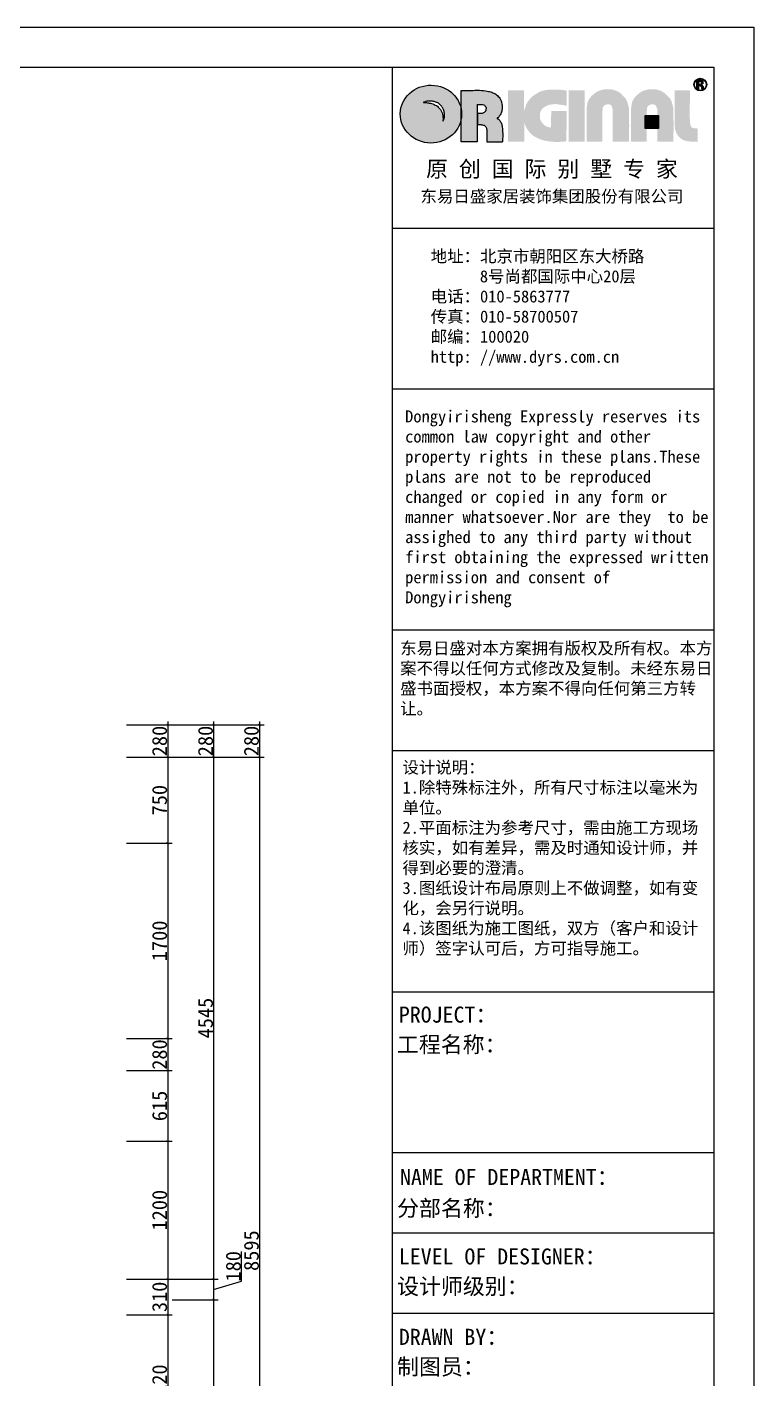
# Model space of a CAD drawing. Extents: x 13886 to 74789, y -750269 to -704302.
# Drawn here: x 68454 to 74789, y -716073 to -704302 of the extents above; entities that cross this region are included whole.
import ezdxf

# ---------------------------------------------------------------- set-up
doc = ezdxf.new("R2010")
doc.units = 0
doc.header["$LTSCALE"] = 10
doc.layers.get('0').update_dxf_attribs({"linetype": 'CONTINUOUS'})
doc.layers.get('DEFPOINTS').update_dxf_attribs({"linetype": 'CONTINUOUS'})
doc.layers.add('__A', color=14, linetype='CONTINUOUS')
doc.styles.add('_', font='SimSun.ttf')
doc.styles.get("Standard").update_dxf_attribs({"font": 'NSimSun.ttf'})
doc.dimstyles.get("Standard").update_dxf_attribs({"dimtxt": 0.18, "dimasz": 0.18, "dimexe": 0.18, "dimexo": 0.0625, "dimgap": 0.09, "dimtad": 0, "dimtih": 1, "dimtoh": 1, "dimdec": 4, "dimzin": 0, "dimtxsty": 'STANDARD', "dimcen": 0.09, "dimazin": 3, "dimtfac": 1, "dimtdec": 4, "dimtofl": 0, "dimtmove": 0, "dimatfit": 3, "dimtolj": 1, "dimtzin": 0})

# ---------------------------------------------------------------- blocks, each defined once
blk = doc.blocks.new('6566')
at = {"linetype": 'CONTINUOUS'}
h = blk.add_hatch(color=256, dxfattribs=at)
edge = h.paths.add_edge_path()
edge.add_ellipse((310104.1344436087, -832207.6229445164), major_axis=(193.1644201682664, -2.005399134911225), ratio=0.9426674449450536, start_angle=10.8523748631821, end_angle=350.2090149110223)
edge.add_line((310293.8009120434, -832242.3846626886), (310293.8009120434, -832173.2998099639))
edge = h.paths.add_edge_path(flags=16)
edge.add_spline(control_points=[(310057.1996970769, -832134.6966609851), (310055.0552563996, -832134.3905554144), (310070.1362028669, -832128.7078153995), (310075.7765167827, -832126.1921694874), (310094.9809033199, -832124.7950832616), (310113.5251797479, -832125.622386521), (310133.5970553587, -832131.0699320791), (310150.6750813403, -832138.645983803), (310164.2037405124, -832150.6343926932), (310177.2761610558, -832164.8036856247), (310186.714183134, -832185.1933964797), (310189.2507701777, -832210.561160766), (310191.3978520709, -832227.1872212774), (310178.5457698825, -832256.4222093443), (310180.4509369209, -832239.8274352966), (310180.0508390163, -832227.7778780209), (310178.2489162874, -832209.747779482), (310171.4962907068, -832191.3580623374), (310162.8600603361, -832175.6716761515), (310150.8423347695, -832163.609222484), (310138.3393543982, -832153.7000257581), (310123.67783453, -832146.8525906324), (310108.8816870754, -832140.3758297414), (310090.8774405172, -832137.6982752123), (310073.9781164062, -832134.6464027795), (310061.9464955611, -832134.6824423881), (310057.1996970769, -832134.6966609851)], knot_values=[0, 0, 0, 0, 6.498533522469724, 22.41305264111865, 36.37811537820796, 58.02286065459881, 80.06774696260655, 97.8089049881999, 113.5729020439906, 133.9228666549229, 155.1034103838782, 180.5874702198571, 204.9097114854003, 222.3758876192297, 229.7773259928375, 241.0185069661978, 263.4017042624428, 281.2729115789839, 300.1003343443153, 316.427757665593, 332.0555359805244, 347.6769294055269, 364.8287205228698, 380.2148372166684, 402.0287438140059, 416.2427100089023, 416.2427100089023, 416.2427100089023, 416.2427100089023], degree=3, periodic=0)
edge = h.paths.add_edge_path()
edge.add_spline(control_points=[(310395.8840530513, -832146.4672490291), (310403.5385199384, -832146.4201831473), (310417.2197946456, -832146.336059554), (310434.6251593443, -832147.2352270111), (310444.1136670789, -832154.2991657567), (310450.4942846205, -832162.2895056809), (310451.4126461465, -832169.476107222), (310452.0009061494, -832174.0784368659)], knot_values=[0, 0, 0, 0, 0.9477364082340964, 1.693944508744243, 2.042086998499089, 2.367764471416943, 2.91598446014068, 2.91598446014068, 2.91598446014068, 2.915984460141027], degree=3, periodic=0)
edge.add_spline(control_points=[(310452.0009061494, -832174.0784368659), (310451.4126461465, -832178.6807665095), (310450.4942846205, -832185.8673680511), (310444.1136670789, -832193.8577079754), (310434.6251593443, -832200.921646721), (310417.2197946456, -832201.8208141781), (310403.5385199384, -832201.7366905846), (310397.854816539, -832201.7015774465)], knot_values=[0, 0, 0, 3.384e-13, 0.5482199887244219, 0.8738974616422748, 1.222039951397122, 1.968248051907269, 2.915984460141365, 2.915984460141365, 2.915984460141365, 2.915984460141365], degree=3, periodic=0)
edge.add_line((310397.854816539, -832201.7015774465), (310397.854816539, -832273.8906367808))
edge.add_spline(control_points=[(310397.854816539, -832273.8906367808), (310401.9599981726, -832273.8422899487), (310410.793285534, -832273.7720027014), (310423.9133851035, -832274.1239702431), (310433.4301108489, -832275.2523563581), (310441.3185874522, -832278.7648388341), (310446.7577127769, -832282.367322008), (310450.7756184111, -832288.3078988892), (310453.9839922545, -832296.2977639084), (310455.8749096368, -832312.5839577335), (310458.2426450241, -832335.3886245211), (310455.0914525523, -832360.5015177522), (310455.1383662395, -832375.7314151743), (310455.1594503054, -832381.4462118994)], knot_values=[0, 0, 0, 0, 0.7440962870168732, 1.08177677652606, 1.611530534712774, 1.900935026062819, 2.134684334857416, 2.399845584832382, 2.764307608092436, 3.180600373713969, 4.399793315721049, 5.565575962933947, 6.265733959397017, 6.265733959397017, 6.265733959397017, 6.265733959397017], degree=3, periodic=0)
edge.add_line((310455.1594503054, -832381.4462118994), (310555.7748947493, -832381.4462118994))
edge.add_spline(control_points=[(310555.7748947493, -832381.4462118994), (310555.7690952918, -832381.1765951638), (310555.3269604543, -832359.6854765894), (310557.487093549, -832326.2945940224), (310553.5904881011, -832288.2154988435), (310548.8546864686, -832267.7183949187), (310543.9563450823, -832256.3426888761), (310538.3151547648, -832248.689007388), (310533.0623628419, -832242.4285584566), (310528.1789144666, -832237.833099948), (310521.6620455319, -832237.0481401177), (310521.5477870321, -832232.2811059414), (310527.6796143031, -832231.4811195761), (310533.2700473462, -832220.7869143317), (310545.039563005, -832207.172920033), (310551.5213301827, -832185.6855636047), (310552.9623495202, -832167.3359133796), (310552.6136458934, -832150.80324018), (310549.9847099729, -832133.7444394093), (310542.9296836565, -832116.4530823913), (310533.3320462306, -832101.7302847769), (310523.1623668027, -832091.2575145746), (310508.9960497384, -832078.9597105501), (310487.1460686736, -832069.3427940176), (310452.8024431241, -832060.7335341396), (310413.1709499236, -832057.0293002331), (310370.8879544867, -832058.3199008654), (310344.7373519927, -832058.0667937672), (310332.1417179974, -832058.0667937672)], knot_values=[0, 0, 0, 0, 0.0330503941793765, 2.634415297078898, 4.089181268110642, 4.704639296422712, 5.207643629914238, 5.592426580918658, 5.866683095544737, 6.205187408353338, 6.425032707569883, 6.513035599267666, 6.682783419780347, 7.031885445032643, 7.920281774858514, 8.902989102427671, 9.698564813718647, 10.1776069212673, 10.92682025991845, 11.80007323982228, 12.44395554062158, 13.068793735453, 13.58351710691456, 14.73448498055007, 15.94248274053468, 17.92222300476729, 19.58292327563927, 21.12650587305964, 21.12650587305964, 21.12650587305964, 21.12650587305964], degree=3, periodic=0)
edge.add_line((310332.1417180284, -832058.0667937674), (310293.8009120434, -832058.0667937672))
edge.add_line((310293.8009120434, -832058.0667937672), (310293.8009120434, -832173.2998099634))
edge.add_ellipse((310104.1344436087, -832207.6229445164), major_axis=(193.1644201682664, -2.005399134911225), ratio=0.9426674449450536, start_angle=350.20901491102234, end_angle=370.8523748631821, ccw=False)
edge.add_line((310293.8009120434, -832242.3846626886), (310293.8009120434, -832381.4462118994))
edge.add_line((310293.8009120434, -832381.4462118994), (310395.8840530513, -832381.4462118995))
edge.add_line((310395.8840530513, -832381.4462118995), (310395.8840530513, -832146.4672490291))
for p, q in [((310395.8840530513, -832201.6896247033), (310395.8840530513, -832273.8906367808)), ((310397.854816539, -832201.6896247033), (310397.854816539, -832273.8906367808)), ((310455.1594503054, -832381.4462118994), (310555.7748947493, -832381.4462118994))]:
    blk.add_line(p, q, dxfattribs=at)
at = {"linetype": 'CONTINUOUS', "flags": 128}
blk.add_lwpolyline([(310395.8840530513, -832146.4672490291), (310395.8840530513, -832381.4462118994), (310293.8009120434, -832381.4462118994), (310293.8009120434, -832058.0667937672), (310332.1417179974, -832058.0667937672)], dxfattribs=at)
at = {"linetype": 'CONTINUOUS'}
blk.add_ellipse((310104.1344436087, -832207.6229445164), major_axis=(193.1644201682664, -2.005399134911224), ratio=0.9426674449450532, dxfattribs=at)
for points, knots in [([(310057.1996970769, -832134.6966609851), (310055.0552563998, -832134.3905554144), (310070.1362028671, -832128.7078154), (310075.7765167828, -832126.1921694878), (310094.9809033199, -832124.7950832611), (310113.5251797477, -832125.6223865214), (310133.5970553588, -832131.0699320788), (310150.6750813403, -832138.6459838024), (310164.2037405125, -832150.6343926936), (310177.2761610556, -832164.8036856242), (310186.714183134, -832185.1933964799), (310189.2507701783, -832210.5611607659), (310191.3978520707, -832227.1872212772), (310178.5457698826, -832256.4222093439), (310180.4509369209, -832239.8274352966), (310180.0508390162, -832227.7778780209), (310178.2489162873, -832209.7477794818), (310171.4962907068, -832191.3580623379), (310162.8600603359, -832175.6716761511), (310150.8423347698, -832163.6092224842), (310138.3393543981, -832153.7000257579), (310123.6778345301, -832146.8525906324), (310108.8816870754, -832140.375829741), (310090.8774405171, -832137.6982752122), (310073.9781164063, -832134.6464027789), (310061.9464955611, -832134.6824423883), (310057.1996970769, -832134.6966609851)], [0, 0, 0, 0, 6.49853352241143, 22.41305264091312, 36.37811537795429, 58.02286065435152, 80.06774696238278, 97.80890498782075, 113.5729020437601, 133.9228666547804, 155.1034103835242, 180.5874702196749, 204.9097114853597, 222.3758876189543, 229.7773259924435, 241.0185069658038, 263.4017042621642, 281.2729115783565, 300.1003343438178, 316.4277576650596, 332.0555359799667, 347.6769294051258, 364.8287205225109, 380.2148372162301, 402.0287438135676, 416.2427100083477, 416.2427100083477, 416.2427100083477, 416.2427100083477]), ([(310332.1417179974, -832058.0667937672), (310344.7373519927, -832058.0667937672), (310370.8879544867, -832058.3199008654), (310413.1709499236, -832057.0293002331), (310452.8024431241, -832060.7335341396), (310487.1460686736, -832069.3427940176), (310508.9960497384, -832078.9597105501), (310523.1623668027, -832091.2575145746), (310533.3320462306, -832101.7302847769), (310542.9296836565, -832116.4530823913), (310549.9847099729, -832133.7444394093), (310552.6136458934, -832150.80324018), (310552.9623495202, -832167.3359133796), (310551.5213301827, -832185.6855636047), (310545.039563005, -832207.172920033), (310533.2700473462, -832220.7869143317), (310527.6796143031, -832231.4811195761), (310521.5477870321, -832232.2811059414), (310521.6620455319, -832237.0481401177), (310528.1789144666, -832237.833099948), (310533.0623628419, -832242.4285584566), (310538.3151547648, -832248.689007388), (310543.9563450823, -832256.3426888761), (310548.8546864686, -832267.7183949187), (310553.5904881011, -832288.2154988435), (310557.487093549, -832326.2945940224), (310555.3269604543, -832359.6854765894), (310555.7690952918, -832381.1765951638), (310555.7748947493, -832381.4462118994)], [0, 0, 0, 0, 1.543582597420368, 3.204282868292341, 5.184023132524949, 6.392020892509568, 7.542988766145068, 8.057712137606638, 8.682550332438053, 9.326432633237351, 10.19968561314118, 10.94889895179233, 11.42794105934098, 12.22351677063196, 13.20622409820112, 14.09462042802699, 14.44372245327928, 14.61347027379197, 14.70147316548975, 14.9213184647063, 15.2598227775149, 15.53407929214097, 15.91886224314539, 16.42186657663692, 17.03732460494899, 18.49209057598073, 21.09345547888026, 21.12650587305964, 21.12650587305964, 21.12650587305964, 21.12650587305964]), ([(310395.8840530513, -832146.4672490291), (310403.5385199384, -832146.4201831473), (310417.2197946456, -832146.336059554), (310434.6251593443, -832147.2352270111), (310444.1136670789, -832154.2991657567), (310450.4942846205, -832162.2895056809), (310451.4126461465, -832169.476107222), (310452.0009061494, -832174.0784368659)], [0, 0, 0, 0, 0.9477364082340964, 1.693944508744243, 2.042086998499089, 2.367764471416943, 2.91598446014068, 2.91598446014068, 2.91598446014068, 2.915984460141027]), ([(310397.854816539, -832201.7015774465), (310403.5385199384, -832201.7366905846), (310417.2197946456, -832201.8208141781), (310434.6251593443, -832200.921646721), (310444.1136670789, -832193.8577079754), (310450.4942846205, -832185.8673680511), (310451.4126461465, -832178.6807665095), (310452.0009061494, -832174.0784368659)], [0, 0, 0, 0, 0.9477364082340964, 1.693944508744243, 2.042086998499089, 2.367764471416943, 2.915984460141027, 2.915984460141365, 2.915984460141365, 2.915984460141365]), ([(310397.854816539, -832273.8906367808), (310401.9599981726, -832273.8422899487), (310410.793285534, -832273.7720027014), (310423.9133851035, -832274.1239702431), (310433.4301108489, -832275.2523563581), (310441.3185874522, -832278.7648388341), (310446.7577127769, -832282.367322008), (310450.7756184111, -832288.3078988892), (310453.9839922545, -832296.2977639084), (310455.8749096368, -832312.5839577335), (310458.2426450241, -832335.3886245211), (310455.0914525523, -832360.5015177522), (310455.1383662395, -832375.7314151743), (310455.1594503054, -832381.4462118994)], [0, 0, 0, 0, 0.7440962870168732, 1.08177677652606, 1.611530534712774, 1.900935026062819, 2.134684334857416, 2.399845584832382, 2.764307608092436, 3.180600373713969, 4.399793315721049, 5.565575962933947, 6.265733959397017, 6.265733959397017, 6.265733959397017, 6.265733959397017])]:
    blk.add_open_spline(points, degree=3, knots=knots, dxfattribs=at)
blk = doc.blocks.new('HTHJGJ')
at = {"layer": '__A', "ltscale": 150}
h = blk.add_hatch(color=256, dxfattribs=at)
edge = h.paths.add_edge_path()
edge.add_ellipse((42818.48496335663, -729980.2017174027), major_axis=(39.32268250881485, 39.32268250881485), ratio=0.9999999999552835, start_angle=0, end_angle=360)
edge = h.paths.add_edge_path(flags=16)
edge.add_ellipse((42818.48496335663, -729980.2017174027), major_axis=(36.66582874286488, 36.66582874286487), ratio=0.999999999908098, start_angle=0, end_angle=360)
h = blk.add_hatch(color=256, dxfattribs=at)
edge = h.paths.add_edge_path()
edge.add_line((42789.06086575856, -729938.6680987926), (42789.06086575856, -730022.898186483))
edge.add_ellipse((42818.48496335663, -729980.2017174027), major_axis=(36.66582750654194, 36.66582750654194), ratio=0.9999991849439898, start_angle=190.427489219732, end_angle=191.8345311729135)
edge.add_line((42790.11815148556, -730023.6078226956), (42803.73989642237, -730023.6078226956))
edge.add_line((42803.73989638651, -730023.6078226956), (42803.73989638651, -729988.6656759848))
edge.add_spline(control_points=[(42803.73989638651, -729988.6656759847), (42807.69180014647, -729988.2084176484), (42813.84709578671, -729987.49621398), (42821.4511121806, -729990.9378276878), (42824.73134267249, -729994.7721320798), (42829.27649867546, -729999.5060874224), (42829.13361647737, -730010.1889027227), (42831.49619680561, -730018.6196810361), (42832.93613496388, -730023.6078226956)], knot_values=[0, 0, 0, 0, 0.3524978959244436, 0.5490338192627884, 0.7223983391591801, 0.8072335617665395, 1.132539375775176, 1.608128260945038, 1.608128260945038, 1.608128260945038, 1.608128260945038], degree=3, periodic=0)
edge.add_line((42832.93613496388, -730023.6078226956), (42846.85177528963, -730023.6078226956))
edge.add_ellipse((42818.48496335663, -729980.2017174027), major_axis=(36.6658559628763, 36.6658559628763), ratio=0.9999992867919657, start_angle=258.1654688391465, end_angle=259.1588342364304)
edge.add_spline(control_points=[(42847.60002744163, -730023.1095143184), (42846.49825590767, -730017.9386840444), (42845.19172486581, -730010.2687514423), (42842.84573760453, -730000.8532250169), (42842.65885949146, -729996.2041834908), (42841.33692490973, -729993.3784487826), (42838.8494116055, -729991.9903689196), (42835.69894924772, -729988.7914099563), (42829.90624821151, -729986.0895212907), (42827.25835099735, -729984.1826532817), (42824.09836536564, -729982.6016191075), (42831.51534157957, -729979.807070598), (42837.0879511527, -729978.2619077377), (42840.17614695395, -729970.982434433), (42842.29502308241, -729967.9398410972), (42841.48857867636, -729963.6718375309), (42842.22162869584, -729960.0699025969), (42840.77437224949, -729956.4555410835), (42839.8479841646, -729953.5039388256), (42838.82832011546, -729950.037884835), (42837.33231094491, -729947.6623039878), (42836.65970495261, -729944.919388091), (42833.84343701566, -729943.7867378182), (42830.90598860393, -729942.9232272711), (42827.24455261148, -729941.5857092402), (42823.00999271881, -729940.623736238), (42819.34298071136, -729939.686305968), (42816.55812972748, -729938.9722319822), (42815.57174575153, -729938.7472092472), (42815.22496601858, -729938.6680987926)], knot_values=[0, 0, 0, 5.06049e-11, 11.46711819113372, 16.82731965147177, 21.12664449655747, 21.26756220719054, 23.57381637531871, 26.8643282587202, 31.24037475399624, 36.3477384423615, 36.56301147933515, 36.77216906929846, 48.91346222512499, 51.04615323260865, 53.54730912357335, 56.64085860424768, 59.96629405043499, 61.26377021979732, 64.96266604185121, 66.74599452454984, 69.01715739194236, 71.14820907873982, 72.27390672639271, 75.29720797623649, 77.93006730078388, 80.67522644228636, 84.71637593129151, 86.13933416473394, 86.91083133463171, 86.91083133463171, 86.91083133463171, 86.91083133463171], degree=3, periodic=0)
edge.add_line((42815.22496601858, -729938.6680987926), (42789.06086575065, -729938.6680987926))
edge = h.paths.add_edge_path(flags=16)
edge.add_spline(control_points=[(42803.84942617978, -729951.6419561022), (42806.48340696061, -729951.6088417751), (42811.82989609253, -729951.541625781), (42818.7987834505, -729951.9892917724), (42824.87137123862, -729953.9992440249), (42828.56891971745, -729959.6188107281), (42828.09013238467, -729966.4453970939), (42827.84689149272, -729974.27183423), (42822.72064286482, -729978.0148485488), (42818.96060803451, -729980.5040347351), (42814.94794115389, -729980.4006032848), (42809.8623554107, -729980.5829965752), (42806.94409561076, -729980.9565016218), (42803.81426840985, -729980.51566457), (42803.80506244267, -729980.6536436323)], knot_values=[0, 0, 0, 0, 5.709649423486552, 11.58952219107301, 15.16621359228238, 19.11461142579523, 25.0402428670625, 29.85428019579936, 35.10652672435038, 37.87487074673106, 39.32111037599506, 43.72473020658943, 48.07340283064004, 48.37335774084439, 48.37335774084439, 48.37335774084439, 48.37335774084439], degree=3, periodic=0)
edge.add_line((42803.80506244267, -729980.6536436323), (42803.84942618862, -729951.6419561029))
h = blk.add_hatch(color=256, dxfattribs=at)
h.dxf.hatch_style = 2
h.paths.add_polyline_path([(41285.44651916541, -730477.2648589835), (41141.99951505672, -730477.2648589835), (41141.99951505672, -730029.3589083405), (41282.51902931986, -730029.3589083405)])
h = blk.add_hatch(color=256, dxfattribs=at)
h.dxf.hatch_style = 2
h.paths.add_polyline_path([(41300.08396854962, -730158.1684627739), (41311.79392811668, -730134.7485437745), (41326.43137747061, -730114.256114669), (41343.9963167907, -730093.7636855484), (41364.48874592746, -730076.1987463161), (41387.90866497077, -730061.561296953), (41411.32858398475, -730046.9238475823), (41437.67599293554, -730035.2138880807), (41466.95089173235, -730029.3589083405), (41487.44332086958, -730026.4314184691), (41510.86323994363, -730023.5039285813), (41563.55805778468, -730023.5039285813), (41616.25287562573, -730026.4314184691), (41654.31024408259, -730032.2863981948), (41654.31024408259, -730164.0234425254), (41601.61542621173, -730155.2409729044), (41578.19550716748, -730152.313483024), (41554.77558815491, -730149.3859931455), (41531.35566911066, -730152.313483024), (41507.93575003661, -730155.2409729044), (41487.44332086958, -730161.0959526375), (41469.87838160956, -730169.8784222658), (41455.24093222583, -730178.6608918551), (41440.60348281229, -730190.3708513788), (41434.7485030588, -730202.0808108784), (41425.96603339876, -730216.7182602342), (41423.03854355088, -730228.4282197262), (41420.11105364479, -730243.0656691043), (41420.11105364479, -730254.7756285723), (41420.11105364479, -730269.4130779429), (41423.03854355088, -730281.1230374518), (41428.89352330576, -730295.7604868058), (41434.7485030588, -730307.4704463222), (41443.53097271884, -730316.2529159263), (41452.31344231975, -730327.9628754181), (41464.0234018556, -730336.7453450394), (41475.73336136259, -730342.600324789), (41487.44332086958, -730348.4553045391), (41502.08077028358, -730351.3827944194), (41516.71821969665, -730351.3827944194), (41519.64570957387, -730210.8632804846), (41654.31024408259, -730210.8632804846), (41651.38275417651, -730474.3373690954), (41622.10785534989, -730477.2648589835), (41566.4855476605, -730480.1923488284), (41522.57319942082, -730477.2648589835), (41478.66085126961, -730471.4098792244), (41440.60348281229, -730462.6274095866), (41408.4010941676, -730450.9174500945), (41379.12619534053, -730436.2800007404), (41352.77878642047, -730418.7150614989), (41332.28635728371, -730398.2226323857), (41314.72141796268, -730374.8027133868), (41297.15647870267, -730345.5278146527), (41285.44651916541, -730310.3979361859), (41282.51902931986, -730292.8329969437), (41282.51902931986, -730257.7031184508), (41282.51902931986, -730237.2106893474), (41285.44651916541, -730210.8632804846), (41291.30149894871, -730187.4433615002)])
h = blk.add_hatch(color=256, dxfattribs=at)
h.dxf.hatch_style = 2
h.paths.add_polyline_path([(41671.87518334261, -730029.3589083405), (41809.46720766986, -730029.3589083405), (41809.46720766986, -730477.2648589835), (41671.87518334261, -730477.2648589835)])
h = blk.add_hatch(color=256, dxfattribs=at)
h.dxf.hatch_style = 2
h.paths.add_polyline_path([(42055.37635761464, -730477.2648589835), (42055.37635761464, -730234.283199476), (42055.37635761464, -730205.008300742), (42055.37635761464, -730190.3708513788), (42049.52137792076, -730178.6608918551), (42046.59388804354, -730166.9509323705), (42037.81141841377, -730158.1684627739), (42026.10145890679, -730152.313483024), (42008.53651958669, -730152.313483024), (41993.89907014242, -730155.2409729044), (41982.18911069456, -730161.0959526375), (41973.40664097585, -730169.8784222658), (41967.55166122237, -730181.5883817505), (41967.55166122237, -730196.2258311285), (41964.62417140568, -730210.8632804846), (41964.62417140568, -730248.9206488393), (41964.62417140568, -730477.2648589835), (41827.03214704956, -730477.2648589835), (41827.03214704956, -730263.5580982174), (41827.03214704956, -730213.7907703706), (41829.95963683549, -730169.8784222658), (41832.88712674391, -730152.313483024), (41835.81461661972, -730134.7485437745), (41844.59708633983, -730114.256114669), (41856.30704584543, -730096.6911754198), (41870.94449514069, -730079.1262361779), (41888.50943452084, -730064.4887868239), (41906.07437381067, -730049.8513374364), (41926.5668029777, -730038.1413779521), (41949.98672199168, -730029.3589083405), (41973.40664097585, -730023.5039285813), (41993.89907014242, -730020.5764387342), (42014.39149936951, -730020.5764387342), (42034.88392850675, -730020.5764387342), (42052.4488678273, -730023.5039285813), (42072.94129690446, -730029.3589083405), (42087.5787463776, -730035.2138880807), (42119.78113502228, -730052.7788273318), (42143.2010540954, -730076.1987463161), (42166.62097310985, -730099.6186652909), (42181.25842249358, -730128.8935640324), (42190.0408921825, -730158.1684627739), (42195.89587190759, -730184.5158716216), (42195.89587190759, -730225.5007298551), (42198.82336181367, -730333.8178551681), (42195.89587190759, -730477.2648589835)])
h = blk.add_hatch(color=256, dxfattribs=at)
h.dxf.hatch_style = 2
h.paths.add_polyline_path([(42442.60352602566, -730477.2648589835), (42442.60352602566, -730234.283199476), (42442.60352602566, -730205.008300742), (42442.60352602566, -730190.3708513788), (42436.7485463015, -730178.6608918551), (42433.82105633581, -730166.9509323705), (42425.03858679544, -730158.1684627739), (42413.32862728753, -730152.313483024), (42395.7636879665, -730152.313483024), (42381.1262385539, -730155.2409729044), (42369.41627898732, -730161.0959526375), (42360.6338094176, -730169.8784222658), (42354.77882966364, -730181.5883817505), (42354.77882966364, -730196.2258311285), (42351.85133969749, -730210.8632804846), (42351.85133969749, -730248.9206488393), (42351.85133969749, -730477.2648589835), (42214.25931537069, -730477.2648589835), (42214.25931537069, -730263.5580982174), (42214.25931537069, -730213.7907703706), (42217.18680518737, -730169.8784222658), (42220.11429509485, -730152.313483024), (42223.04178506054, -730134.7485437745), (42231.82425460044, -730114.256114669), (42243.53421413864, -730096.6911754198), (42258.17166352237, -730079.1262361779), (42275.73660284246, -730064.4887868239), (42293.30154207267, -730049.8513374364), (42313.79397135984, -730038.1413779521), (42337.21389037382, -730029.3589083405), (42360.6338094176, -730023.5039285813), (42381.1262385539, -730020.5764387342), (42401.61866766179, -730020.5764387342), (42422.11109682882, -730020.5764387342), (42439.67603608977, -730023.5039285813), (42460.16846534573, -730029.3589083405), (42474.80591475975, -730035.2138880807), (42507.00830340397, -730052.7788273318), (42530.42822244728, -730076.1987463161), (42553.8481414906, -730099.6186652909), (42568.4855908748, -730128.8935640324), (42577.26806053484, -730158.1684627739), (42583.1230402874, -730184.5158716216), (42583.1230402874, -730225.5007298551), (42586.05053019488, -730333.8178551681), (42583.1230402874, -730477.2648589835)])
h = blk.add_hatch(color=256, dxfattribs=at)
h.dxf.hatch_style = 2
h.paths.add_polyline_path([(42594.03449565044, -730029.3589083405), (42728.69903013075, -730029.3589083405), (42725.77154025447, -730260.630608322), (42728.69903013075, -730298.6879766844), (42731.62651994741, -730330.8903652969), (42737.48149982058, -730342.600324789), (42740.40898963773, -730351.3827944194), (42749.19145932665, -730357.2377741447), (42763.82890871179, -730360.1652640309), (42796.03129738581, -730363.0927538947), (42796.03129738581, -730477.2648589835), (42740.40898963773, -730477.2648589835), (42716.98907056228, -730474.3373690954), (42696.49664148653, -730471.4098792244), (42676.0042123195, -730465.5548994745), (42658.43927302968, -730456.7724298462), (42643.8018235556, -730445.0624703448), (42629.16437414253, -730430.4250209833), (42620.38190451136, -730418.7150614989), (42611.59943491139, -730404.0776121354), (42599.88947534574, -730371.875223523), (42596.96198555745, -730351.3827944194), (42594.03449565044, -730319.1804057899), (42594.03449565044, -730245.9931589587)])
blk.add_hatch(color=256, dxfattribs=at).paths.add_polyline_path([(42337.74380087772, -730250.4519949072), (42337.74380087772, -730363.6596346555), (42453.20346975245, -730363.6596346555), (42453.20346975245, -730250.4519949072)])
for p, q in [((13886.30487215484, -729479.0755798928), (43286.30487215484, -729479.0755798928)), ((43286.30487215484, -729479.0755798928), (43286.30487215484, -750269.075579902)), ((15636.30487215484, -729829.075579902), (42936.30487215484, -729829.075579902)), ((40136.30487215483, -749919.075579893), (40136.30487215483, -729829.075579902)), ((42936.30487215484, -729829.075579902), (42936.30487215484, -749919.075579893)), ((42789.06086575856, -729938.6680987926), (42815.22496601858, -729938.6680987926)), ((42789.06086575856, -730023.6078226956), (42789.06086575856, -729938.6680987926)), ((42803.73989638651, -730023.6078226956), (42789.06086575856, -730023.6078226956)), ((42803.73989638651, -729988.6656759847), (42803.73989638651, -730023.6078226956)), ((42803.84942617978, -729951.6419561022), (42803.80506244267, -729980.6536436323)), ((42832.93613496388, -730023.6078226956), (42847.70921972358, -730023.6078226956)), ((42337.74380087772, -730363.6596346555), (42337.74380087772, -730250.4519949072)), ((42337.74380087772, -730250.4519949072), (42453.20346975245, -730250.4519949072)), ((42453.20346975245, -730250.4519949072), (42453.20346975245, -730363.6596346555)), ((42453.20346975245, -730363.6596346555), (42337.74380087772, -730363.6596346555)), ((40136.30487215483, -731229.075579902), (42936.30487215484, -731229.075579902)), ((40136.30487215483, -732629.075579893), (42936.30487215484, -732629.075579893)), ((40136.30487215483, -734729.0755799263), (42936.30487215484, -734729.0755799263)), ((40136.30487215483, -735779.075579902), (42936.30487215484, -735779.075579902)), ((40136.30487215483, -737879.075579902), (42936.30487215484, -737879.075579902)), ((40136.30487215483, -739279.0755798928), (42936.30487215484, -739279.0755798928)), ((40136.30487215483, -739979.075579893), (42936.30487215484, -739979.075579893)), ((40136.30487215483, -740679.075579902), (42936.30487215484, -740679.075579902))]:
    blk.add_line(p, q, dxfattribs=at)
for major_axis, ratio, start_param, end_param in [((39.32268250881485, 39.32268250881485), 0.9999999999552832, 5.497787143759779, 11.78097245093936), ((36.66582874286487, 36.66582874286485), 0.999999999908098, 5.497787143736186, 11.78097245091577)]:
    blk.add_ellipse((42818.48496335663, -729980.2017174027), major_axis=major_axis, ratio=ratio, start_param=start_param, end_param=end_param, dxfattribs=at)
for points, knots in [([(42815.22496601858, -729938.6680987926), (42815.57174575153, -729938.7472092714), (42816.55812972748, -729938.9722319822), (42819.34298062243, -729939.686305968), (42823.00999271881, -729940.623736238), (42827.24455261148, -729941.5857092737), (42830.90598860393, -729942.9232272711), (42833.84343701566, -729943.7867378182), (42836.65970495261, -729944.9193881005), (42837.33231088484, -729947.6623040215), (42838.82832005585, -729950.037884835), (42839.8479841646, -729953.5039388331), (42840.77437224949, -729956.4555410835), (42842.22162878478, -729960.0699025969), (42841.48857867636, -729963.6718375309), (42842.29502308241, -729967.9398411046), (42840.17614695395, -729970.982434433), (42837.0879511527, -729978.2619077377), (42831.51534157957, -729979.807070598), (42824.09836536564, -729982.6016191075), (42827.25835099735, -729984.1826532817), (42829.90624821151, -729986.089521324), (42835.69894918764, -729988.7914099805), (42838.84941154637, -729991.9903689196), (42841.33692482079, -729993.3784487826), (42842.65885949146, -729996.2041834908), (42842.84573760453, -730000.8532250169), (42845.19172486581, -730010.2687514499), (42846.52418053162, -730018.0908736382), (42847.66774508368, -730023.4263445307), (42847.70563003386, -730023.5921155717), (42847.70921972358, -730023.6078227293)], [0, 0, 0, 0, 0.7714971699282147, 2.194455403398898, 6.235604892319323, 8.980764033794056, 11.61362335845196, 14.63692460831414, 15.76262225591711, 17.89367394274142, 20.16483680989897, 21.94816529272657, 25.64706111476216, 26.94453728423497, 30.26997273030585, 33.36352221109577, 35.86467810208618, 37.9973691095961, 50.13866226537272, 50.34781985527742, 50.56309289225108, 55.67045658067385, 60.04650307589183, 63.33701495926543, 65.64326912758392, 65.784186838137, 70.08351168309719, 75.4437131435608, 86.91083133451828, 87.24472517564676, 87.27967380399824, 87.27967380399824, 87.27967380399824, 87.27967380399824]), ([(42803.73989638651, -729988.6656760182), (42807.69180014647, -729988.2084176484), (42813.84709578671, -729987.49621398), (42821.4511121806, -729990.937827695), (42824.73134267249, -729994.7721320798), (42829.27649867546, -729999.5060874224), (42829.13361647737, -730010.188902747), (42831.49619680561, -730018.6196810361), (42832.93613487446, -730023.6078227293)], [0, 0, 0, 0, 0.3524978959244436, 0.5490338192627884, 0.7223983391591801, 0.8072335617665395, 1.132539375775176, 1.608128260945038, 1.608128260945038, 1.608128260945038, 1.608128260945038]), ([(42803.84942617978, -729951.6419561262), (42806.48340696061, -729951.6088417751), (42811.82989615166, -729951.541625781), (42818.7987834505, -729951.9892917724), (42824.87137123862, -729953.9992440323), (42828.56891971745, -729959.6188107281), (42828.09013238467, -729966.4453970939), (42827.84689149272, -729974.27183423), (42822.72064286482, -729978.0148485488), (42818.96060803451, -729980.504034752), (42814.94794109475, -729980.4006032848), (42809.8623554107, -729980.5829965752), (42806.94409561076, -729980.9565016218), (42803.81426840985, -729980.5156645793), (42803.80506244267, -729980.6536436323)], [0, 0, 0, 0, 5.709649423486552, 11.5895221911309, 15.16621359234026, 19.11461142585311, 25.0402428670002, 29.8542801956124, 35.10652672424414, 37.87487074672898, 39.32111037588223, 43.72473020641478, 48.07340283058181, 48.37335774078617, 48.37335774078617, 48.37335774078617, 48.37335774078617])]:
    blk.add_open_spline(points, degree=3, knots=knots, dxfattribs=at)
at = {"layer": '__A', "ltscale": 150, "xscale": 1.383066058158874, "yscale": 1.383066082373261, "zscale": 1.383066086618774}
blk.add_blockref('6566', (-388423.1295293876, 420760.9809510001), dxfattribs=at)
at = {"layer": '__A', "ltscale": 150, "style": '_'}
for s, insert, char_height, width, attachment_point in [('{\\C7;原 创 国 际 别 墅 专 家}', (41525.63037931883, -730722.6454089843), 139.9999999999999, 4594.503426378994, 5), ('{\\C7;东易日盛家居装饰集团股份有限公司}', (41525.63037931883, -730958.847606329), 104.9999999999999, 4594.503426378994, 5), ('地址：北京市朝阳区东大桥路\\P      8号尚都国际中心20层\\P电话：010-5863777\\P传真：010-58700507\\P邮编：100020\\Phttp: //www.dyrs.com.cn', (40469.15392812958, -731927.6123953983), 104.9999999999999, 2871.92011455487, 4), ('{\\f@SimHei|b0|i0|c134|p2;D\\Q1;ongyirisheng Expressly reserves its common law copyright and other property rights in these plans.These plans are not to be reproduced changed or copied in any form or manner whatsoever.Nor are they  to be assighed to any third party without first obtaining the expressed written permission and consent of Dongyirisheng}', (40245.86571159971, -732816.9676484503), 104.9999999999999, 2684.698438347028, 1), ('东易日盛对本方案拥有版权及所有权。本方案不得以任何方式修改及复制。未经东易日盛书面授权，本方案不得向任何第三方转让。', (40202.85589948262, -734835.0930060706), 104.9999999999999, 2743.886293110092, 1), ('设计说明：\\P1.除特殊标注外，所有尺寸标注以毫米为单位。\\P2.平面标注为参考尺寸，需由施工方现场核实，如有差异，需及时通知设计师，并得到必要的澄清。\\P3.图纸设计布局原则上不做调整，如有变化，会另行说明。\\P4.该图纸为施工图纸，双方（客户和设计师）签字认可后，方可指导施工。', (40223.13047572889, -735872.7887887247), 104.9999999999999, 2679.29389908689, 1), ('PROJECT：', (40191.64833152259, -738008.0110249984), 139.9999999999999, 2679.29389908689, 1), ('工程名称：', (40174.97366112482, -738268.1371534355), 139.9999999999999, 2679.29389908689, 1), ('NAME OF DEPARTMENT：', (40201.57403767074, -739421.855585536), 139.9999999999999, 2679.29389908689, 1), ('分部名称：', (40176.27168938482, -739693.5670389346), 139.9999999999999, 2679.29389908689, 1), ('LEVEL OF DESIGNER：', (40191.64833152259, -740113.8328778388), 139.9999999999999, 2679.29389908689, 1), ('设计师级别：', (40176.27168938482, -740373.9590062852), 139.9999999999999, 2679.29389908689, 1), ('DRAWN BY：', (40191.64833158266, -740813.8328778389), 139.9999999999999, 2679.29389908689, 1), ('制图员：', (40176.27168938482, -741073.9590062853), 139.9999999999999, 2679.29389908689, 1)]:
    blk.add_mtext(s, dxfattribs=dict(at, insert=insert, char_height=char_height, width=width, attachment_point=attachment_point))
blk = doc.blocks.new('_ARCHTICK')
at = {"color": 0, "linetype": 'BYBLOCK', "const_width": 0.15}
blk.add_lwpolyline([(-0.5, -0.5), (0.5, 0.5)], dxfattribs=at)
blk = doc.blocks.new('*D1029')
at = {"color": 250, "ltscale": 60}
for p, q in [((70119.38862193201, -710378.1951676761), (70519.38862193201, -710378.1951676761)), ((70479.38862193201, -710348.1951676761), (70479.38862193201, -710688.1951676761)), ((70119.38862193201, -710658.1951676762), (70519.38862193201, -710658.1951676762))]:
    blk.add_line(p, q, dxfattribs=at)
at = {"layer": 'DEFPOINTS', "color": 0, "ltscale": 60}
for p in [(70079.38862193201, -710378.1951676761), (70079.38862193201, -710658.1951676762), (70479.38862193201, -710658.1951676762)]:
    blk.add_point(p, dxfattribs=at)
at = {"color": 250, "ltscale": 60, "xscale": 20, "yscale": 20, "zscale": 20}
for p, rotation in [((70479.38862193201, -710378.1951676761), 90), ((70479.38862193201, -710658.1951676762), 270)]:
    blk.add_blockref('_ARCHTICK', p, dxfattribs=dict(at, rotation=rotation))
at = {"color": 3, "ltscale": 60, "insert": (70409.38862193213, -710518.1951676761), "char_height": 130, "attachment_point": 5, "rotation": 90}
blk.add_mtext('\\A1;280', dxfattribs=at)
blk = doc.blocks.new('*D1030')
at = {"color": 250, "ltscale": 60}
for p, q in [((70479.38862193201, -710628.1951676762), (70479.38862193201, -719283.1951676762)), ((70119.38862193201, -710658.1951676762), (70519.38862193201, -710658.1951676762)), ((70119.38862193201, -719253.1951676762), (70519.38862193201, -719253.1951676762))]:
    blk.add_line(p, q, dxfattribs=at)
at = {"layer": 'DEFPOINTS', "color": 0, "ltscale": 60}
for p in [(70079.38862193201, -710658.1951676762), (70079.38862193201, -719253.1951676762), (70479.38862193201, -719253.1951676762)]:
    blk.add_point(p, dxfattribs=at)
at = {"color": 250, "ltscale": 60, "xscale": 20, "yscale": 20, "zscale": 20}
for p, rotation in [((70479.38862193201, -710658.1951676762), 90), ((70479.38862193201, -719253.1951676762), 270)]:
    blk.add_blockref('_ARCHTICK', p, dxfattribs=dict(at, rotation=rotation))
at = {"color": 3, "ltscale": 60, "insert": (70409.38862193213, -714955.6951676761), "char_height": 130, "attachment_point": 5, "rotation": 90}
blk.add_mtext('\\A1;8595', dxfattribs=at)
blk = doc.blocks.new('*D1032')
at = {"color": 250, "ltscale": 60}
for p, q in [((69719.38862193201, -710378.1951676761), (70119.38862193201, -710378.1951676761)), ((70079.38862193201, -710348.1951676761), (70079.38862193201, -710688.1951676761)), ((69719.38862193201, -710658.1951676762), (70119.38862193201, -710658.1951676762))]:
    blk.add_line(p, q, dxfattribs=at)
at = {"layer": 'DEFPOINTS', "color": 0, "ltscale": 60}
for p in [(69679.38862193201, -710378.1951676761), (69679.38862193201, -710658.1951676762), (70079.38862193201, -710658.1951676762)]:
    blk.add_point(p, dxfattribs=at)
at = {"color": 250, "ltscale": 60, "xscale": 20, "yscale": 20, "zscale": 20}
for p, rotation in [((70079.38862193201, -710378.1951676761), 90), ((70079.38862193201, -710658.1951676762), 270)]:
    blk.add_blockref('_ARCHTICK', p, dxfattribs=dict(at, rotation=rotation))
at = {"color": 3, "ltscale": 60, "insert": (70009.38862193213, -710518.1951676761), "char_height": 130, "attachment_point": 5, "rotation": 90}
blk.add_mtext('\\A1;280', dxfattribs=at)
blk = doc.blocks.new('*D1033')
at = {"color": 250, "ltscale": 60}
for p, q in [((70079.38862193201, -710628.1951676762), (70079.38862193201, -715233.1951676761)), ((69719.38862193201, -710658.1951676762), (70119.38862193201, -710658.1951676762)), ((69719.38862193201, -715203.1951676761), (70119.38862193201, -715203.1951676761))]:
    blk.add_line(p, q, dxfattribs=at)
at = {"layer": 'DEFPOINTS', "color": 0, "ltscale": 60}
for p in [(69679.38862193201, -710658.1951676762), (69679.38862193201, -715203.1951676761), (70079.38862193201, -715203.1951676761)]:
    blk.add_point(p, dxfattribs=at)
at = {"color": 250, "ltscale": 60, "xscale": 20, "yscale": 20, "zscale": 20}
for p, rotation in [((70079.38862193201, -710658.1951676762), 90), ((70079.38862193201, -715203.1951676761), 270)]:
    blk.add_blockref('_ARCHTICK', p, dxfattribs=dict(at, rotation=rotation))
at = {"color": 3, "ltscale": 60, "insert": (70009.38862193213, -712930.6951676761), "char_height": 130, "attachment_point": 5, "rotation": 90}
blk.add_mtext('\\A1;4545', dxfattribs=at)
blk = doc.blocks.new('*D1034')
at = {"color": 250, "ltscale": 60}
for p, q in [((70321.88862193201, -715220.4451676761), (70321.88862193201, -714963.445167676)), ((69719.38862193201, -715203.1951676761), (70119.38862193201, -715203.1951676761)), ((70079.38862193201, -715173.1951676762), (70079.38862193201, -715413.1951676761)), ((70079.38862193201, -715293.1951676761), (70321.88862193201, -715220.4451676761)), ((69719.38862193201, -715383.1951676761), (70119.38862193201, -715383.1951676761))]:
    blk.add_line(p, q, dxfattribs=at)
at = {"layer": 'DEFPOINTS', "color": 0, "ltscale": 60}
for p in [(69679.38862193201, -715203.1951676761), (69679.38862193201, -715383.1951676761), (70079.38862193201, -715383.1951676761)]:
    blk.add_point(p, dxfattribs=at)
at = {"color": 250, "ltscale": 60, "xscale": 20, "yscale": 20, "zscale": 20}
for p, rotation in [((70079.38862193201, -715203.1951676761), 90), ((70079.38862193201, -715383.1951676761), 270)]:
    blk.add_blockref('_ARCHTICK', p, dxfattribs=dict(at, rotation=rotation))
at = {"color": 3, "ltscale": 60, "insert": (70251.88862193213, -715091.945167676), "char_height": 130, "attachment_point": 5, "rotation": 90}
blk.add_mtext('\\A1;180', dxfattribs=at)
blk = doc.blocks.new('*D1035')
at = {"color": 250, "ltscale": 60}
for p, q in [((69719.38862193201, -715383.1951676761), (70119.38862193201, -715383.1951676761)), ((70079.38862193201, -715353.1951676761), (70079.38862193201, -719283.1951676762)), ((69719.38862193201, -719253.1951676762), (70119.38862193201, -719253.1951676762))]:
    blk.add_line(p, q, dxfattribs=at)
at = {"layer": 'DEFPOINTS', "color": 0, "ltscale": 60}
for p in [(69679.38862193201, -715383.1951676761), (69679.38862193201, -719253.1951676762), (70079.38862193201, -719253.1951676762)]:
    blk.add_point(p, dxfattribs=at)
at = {"color": 250, "ltscale": 60, "xscale": 20, "yscale": 20, "zscale": 20}
for p, rotation in [((70079.38862193201, -715383.1951676761), 90), ((70079.38862193201, -719253.1951676762), 270)]:
    blk.add_blockref('_ARCHTICK', p, dxfattribs=dict(at, rotation=rotation))
at = {"color": 3, "ltscale": 60, "insert": (70009.38862193213, -717318.1951676761), "char_height": 130, "attachment_point": 5, "rotation": 90}
blk.add_mtext('\\A1;3870', dxfattribs=at)
blk = doc.blocks.new('*D1037')
at = {"color": 250, "ltscale": 60}
for p, q in [((69319.38862193201, -710378.1951676762), (69719.38862193201, -710378.1951676762)), ((69679.38862193201, -710348.1951676762), (69679.38862193201, -710688.1951676761)), ((69319.38862193201, -710658.1951676762), (69719.38862193201, -710658.1951676762))]:
    blk.add_line(p, q, dxfattribs=at)
at = {"layer": 'DEFPOINTS', "color": 0, "ltscale": 60}
for p in [(69279.38862193201, -710378.1951676762), (69279.38862193201, -710658.1951676762), (69679.38862193201, -710658.1951676762)]:
    blk.add_point(p, dxfattribs=at)
at = {"color": 250, "ltscale": 60, "xscale": 20, "yscale": 20, "zscale": 20}
for p, rotation in [((69679.38862193201, -710378.1951676762), 90), ((69679.38862193201, -710658.1951676762), 270)]:
    blk.add_blockref('_ARCHTICK', p, dxfattribs=dict(at, rotation=rotation))
at = {"color": 3, "ltscale": 60, "insert": (69609.38862193213, -710518.1951676761), "char_height": 130, "attachment_point": 5, "rotation": 90}
blk.add_mtext('\\A1;280', dxfattribs=at)
blk = doc.blocks.new('*D1038')
at = {"color": 250, "ltscale": 60}
for p, q in [((69679.38862193201, -710628.1951676762), (69679.38862193201, -711438.1951676761)), ((69319.38862193201, -710658.1951676762), (69719.38862193201, -710658.1951676762)), ((69319.38862193201, -711408.1951676761), (69719.38862193201, -711408.1951676761))]:
    blk.add_line(p, q, dxfattribs=at)
at = {"layer": 'DEFPOINTS', "color": 0, "ltscale": 60}
for p in [(69279.38862193201, -710658.1951676762), (69279.38862193201, -711408.1951676761), (69679.38862193201, -711408.1951676761)]:
    blk.add_point(p, dxfattribs=at)
at = {"color": 250, "ltscale": 60, "xscale": 20, "yscale": 20, "zscale": 20}
for p, rotation in [((69679.38862193201, -710658.1951676762), 90), ((69679.38862193201, -711408.1951676761), 270)]:
    blk.add_blockref('_ARCHTICK', p, dxfattribs=dict(at, rotation=rotation))
at = {"color": 3, "ltscale": 60, "insert": (69609.38862193213, -711033.1951676761), "char_height": 130, "attachment_point": 5, "rotation": 90}
blk.add_mtext('\\A1;750', dxfattribs=at)
blk = doc.blocks.new('*D1039')
at = {"color": 250, "ltscale": 60}
for p, q in [((69319.38862193201, -711408.1951676761), (69719.38862193201, -711408.1951676761)), ((69679.38862193201, -711378.195167676), (69679.38862193201, -713138.1951676761)), ((69319.38862193201, -713108.1951676761), (69719.38862193201, -713108.1951676761))]:
    blk.add_line(p, q, dxfattribs=at)
at = {"layer": 'DEFPOINTS', "color": 0, "ltscale": 60}
for p in [(69279.38862193201, -711408.1951676761), (69279.38862193201, -713108.1951676761), (69679.38862193201, -713108.1951676761)]:
    blk.add_point(p, dxfattribs=at)
at = {"color": 250, "ltscale": 60, "xscale": 20, "yscale": 20, "zscale": 20}
for p, rotation in [((69679.38862193201, -711408.1951676761), 90), ((69679.38862193201, -713108.1951676761), 270)]:
    blk.add_blockref('_ARCHTICK', p, dxfattribs=dict(at, rotation=rotation))
at = {"color": 3, "ltscale": 60, "insert": (69609.38862193213, -712258.1951676761), "char_height": 130, "attachment_point": 5, "rotation": 90}
blk.add_mtext('\\A1;1700', dxfattribs=at)
blk = doc.blocks.new('*D1040')
at = {"color": 250, "ltscale": 60}
for p, q in [((69319.38862193201, -713108.1951676761), (69719.38862193201, -713108.1951676761)), ((69679.38862193201, -713078.1951676761), (69679.38862193201, -713418.1951676762)), ((69319.38862193201, -713388.1951676761), (69719.38862193201, -713388.1951676761))]:
    blk.add_line(p, q, dxfattribs=at)
at = {"layer": 'DEFPOINTS', "color": 0, "ltscale": 60}
for p in [(69279.38862193201, -713108.1951676761), (69279.38862193201, -713388.1951676761), (69679.38862193201, -713388.1951676761)]:
    blk.add_point(p, dxfattribs=at)
at = {"color": 250, "ltscale": 60, "xscale": 20, "yscale": 20, "zscale": 20}
for p, rotation in [((69679.38862193201, -713108.1951676761), 90), ((69679.38862193201, -713388.1951676761), 270)]:
    blk.add_blockref('_ARCHTICK', p, dxfattribs=dict(at, rotation=rotation))
at = {"color": 3, "ltscale": 60, "insert": (69609.38862193213, -713248.195167676), "char_height": 130, "attachment_point": 5, "rotation": 90}
blk.add_mtext('\\A1;280', dxfattribs=at)
blk = doc.blocks.new('*D1041')
at = {"color": 250, "ltscale": 60}
for p, q in [((69319.38862193201, -713388.1951676761), (69719.38862193201, -713388.1951676761)), ((69679.38862193201, -713358.1951676761), (69679.38862193201, -714033.1951676761)), ((69319.38862193201, -714003.195167676), (69719.38862193201, -714003.195167676))]:
    blk.add_line(p, q, dxfattribs=at)
at = {"layer": 'DEFPOINTS', "color": 0, "ltscale": 60}
for p in [(69279.38862193201, -713388.1951676761), (69279.38862193201, -714003.195167676), (69679.38862193201, -714003.195167676)]:
    blk.add_point(p, dxfattribs=at)
at = {"color": 250, "ltscale": 60, "xscale": 20, "yscale": 20, "zscale": 20}
for p, rotation in [((69679.38862193201, -713388.1951676761), 90), ((69679.38862193201, -714003.195167676), 270)]:
    blk.add_blockref('_ARCHTICK', p, dxfattribs=dict(at, rotation=rotation))
at = {"color": 3, "ltscale": 60, "insert": (69609.38862193213, -713695.6951676761), "char_height": 130, "attachment_point": 5, "rotation": 90}
blk.add_mtext('\\A1;615', dxfattribs=at)
blk = doc.blocks.new('*D1042')
at = {"color": 250, "ltscale": 60}
for p, q in [((69319.38862193201, -714003.195167676), (69719.38862193201, -714003.195167676)), ((69679.38862193201, -713973.1951676761), (69679.38862193201, -715233.1951676761)), ((69319.38862193201, -715203.1951676761), (69719.38862193201, -715203.1951676761))]:
    blk.add_line(p, q, dxfattribs=at)
at = {"layer": 'DEFPOINTS', "color": 0, "ltscale": 60}
for p in [(69279.38862193201, -714003.195167676), (69279.38862193201, -715203.1951676761), (69679.38862193201, -715203.1951676761)]:
    blk.add_point(p, dxfattribs=at)
at = {"color": 250, "ltscale": 60, "xscale": 20, "yscale": 20, "zscale": 20}
for p, rotation in [((69679.38862193201, -714003.195167676), 90), ((69679.38862193201, -715203.1951676761), 270)]:
    blk.add_blockref('_ARCHTICK', p, dxfattribs=dict(at, rotation=rotation))
at = {"color": 3, "ltscale": 60, "insert": (69609.38862193213, -714603.1951676761), "char_height": 130, "attachment_point": 5, "rotation": 90}
blk.add_mtext('\\A1;1200', dxfattribs=at)
blk = doc.blocks.new('*D1043')
at = {"color": 250, "ltscale": 60}
for p, q in [((69319.38862193201, -715203.1951676761), (69719.38862193201, -715203.1951676761)), ((69679.38862193201, -715173.1951676762), (69679.38862193201, -715543.195167676)), ((69319.38862193201, -715513.1951676761), (69719.38862193201, -715513.1951676761))]:
    blk.add_line(p, q, dxfattribs=at)
at = {"layer": 'DEFPOINTS', "color": 0, "ltscale": 60}
for p in [(69279.38862193201, -715203.1951676761), (69279.38862193201, -715513.1951676761), (69679.38862193201, -715513.1951676761)]:
    blk.add_point(p, dxfattribs=at)
at = {"color": 250, "ltscale": 60, "xscale": 20, "yscale": 20, "zscale": 20}
for p, rotation in [((69679.38862193201, -715203.1951676761), 90), ((69679.38862193201, -715513.1951676761), 270)]:
    blk.add_blockref('_ARCHTICK', p, dxfattribs=dict(at, rotation=rotation))
at = {"color": 3, "ltscale": 60, "insert": (69609.38862193213, -715358.1951676762), "char_height": 130, "attachment_point": 5, "rotation": 90}
blk.add_mtext('\\A1;310', dxfattribs=at)
blk = doc.blocks.new('*D1044')
at = {"color": 250, "ltscale": 60}
for p, q in [((69319.38862193201, -715513.1951676761), (69719.38862193201, -715513.1951676761)), ((69679.38862193201, -715483.1951676761), (69679.38862193201, -716763.195167676)), ((69319.38862193201, -716733.1951676761), (69719.38862193201, -716733.1951676761))]:
    blk.add_line(p, q, dxfattribs=at)
at = {"layer": 'DEFPOINTS', "color": 0, "ltscale": 60}
for p in [(69279.38862193201, -715513.1951676761), (69279.38862193201, -716733.1951676761), (69679.38862193201, -716733.1951676761)]:
    blk.add_point(p, dxfattribs=at)
at = {"color": 250, "ltscale": 60, "xscale": 20, "yscale": 20, "zscale": 20}
for p, rotation in [((69679.38862193201, -715513.1951676761), 90), ((69679.38862193201, -716733.1951676761), 270)]:
    blk.add_blockref('_ARCHTICK', p, dxfattribs=dict(at, rotation=rotation))
at = {"color": 3, "ltscale": 60, "insert": (69609.38862193213, -716123.1951676761), "char_height": 130, "attachment_point": 5, "rotation": 90}
blk.add_mtext('\\A1;1220', dxfattribs=at)

msp = doc.modelspace()

# ---------------------------------------------------------------- block references
msp.add_blockref('HTHJGJ', (31502.47233716387, 25177.55051448743))

# ---------------------------------------------------------------- dimensions: what is measured, and where the dimension line sits
at = {"ltscale": 60}
for base, p1, p2, picture, middle in [((69679.38862193201, -710658.1951676762), (69279.38862193201, -710378.1951676762), (69279.38862193201, -710658.1951676762), '*D1037', (69609.38862193213, -710518.1951676761)), ((70079.38862193201, -710658.1951676762), (69679.38862193201, -710378.1951676761), (69679.38862193201, -710658.1951676762), '*D1032', (70009.38862193213, -710518.1951676761)), ((70479.38862193201, -710658.1951676762), (70079.38862193201, -710378.1951676761), (70079.38862193201, -710658.1951676762), '*D1029', (70409.38862193213, -710518.1951676761)), ((69679.38862193201, -711408.1951676761), (69279.38862193201, -710658.1951676762), (69279.38862193201, -711408.1951676761), '*D1038', (69609.38862193213, -711033.1951676761)), ((70079.38862193201, -715203.1951676761), (69679.38862193201, -710658.1951676762), (69679.38862193201, -715203.1951676761), '*D1033', (70009.38862193213, -712930.6951676761)), ((70479.38862193201, -719253.1951676762), (70079.38862193201, -710658.1951676762), (70079.38862193201, -719253.1951676762), '*D1030', (70409.38862193213, -714955.6951676761)), ((69679.38862193201, -713108.1951676761), (69279.38862193201, -711408.1951676761), (69279.38862193201, -713108.1951676761), '*D1039', (69609.38862193213, -712258.1951676761)), ((69679.38862193201, -713388.1951676761), (69279.38862193201, -713108.1951676761), (69279.38862193201, -713388.1951676761), '*D1040', (69609.38862193213, -713248.195167676)), ((69679.38862193201, -714003.195167676), (69279.38862193201, -713388.1951676761), (69279.38862193201, -714003.195167676), '*D1041', (69609.38862193213, -713695.6951676761)), ((69679.38862193201, -715203.1951676761), (69279.38862193201, -714003.195167676), (69279.38862193201, -715203.1951676761), '*D1042', (69609.38862193213, -714603.1951676761)), ((70079.38862193201, -715383.1951676761), (69679.38862193201, -715203.1951676761), (69679.38862193201, -715383.1951676761), '*D1034', (70251.88862193213, -715215.4451676761)), ((69679.38862193201, -715513.1951676761), (69279.38862193201, -715203.1951676761), (69279.38862193201, -715513.1951676761), '*D1043', (69609.38862193213, -715358.1951676762)), ((70079.38862193201, -719253.1951676762), (69679.38862193201, -715383.1951676761), (69679.38862193201, -719253.1951676762), '*D1035', (70009.38862193213, -717318.1951676761)), ((69679.38862193201, -716733.1951676761), (69279.38862193201, -715513.1951676761), (69279.38862193201, -716733.1951676761), '*D1044', (69609.38862193213, -716123.1951676761))]:
    dim = msp.add_linear_dim(base=base, p1=p1, p2=p2, angle=90, dimstyle='STANDARD', override={"dimtxt": 130, "dimasz": 20, "dimexe": 40, "dimexo": 40, "dimgap": 5, "dimtad": 1, "dimtih": 0, "dimtoh": 0, "dimdec": 0, "dimrnd": 5, "dimblk1": 'ARCHTICK', "dimblk2": 'ARCHTICK', "dimsah": 1, "dimdle": 30, "dimclrd": 250, "dimclre": 250, "dimclrt": 3, "dimtdec": 0, "dimtmove": 1, "dimldrblk": 'ARCHTICK', "dimfxl": 15, "dimarcsym": 1}, dxfattribs=at)
    dim.commit()
    dim.dimension.update_dxf_attribs({"geometry": picture, "text_midpoint": middle})

doc.saveas('drawing.dxf')
